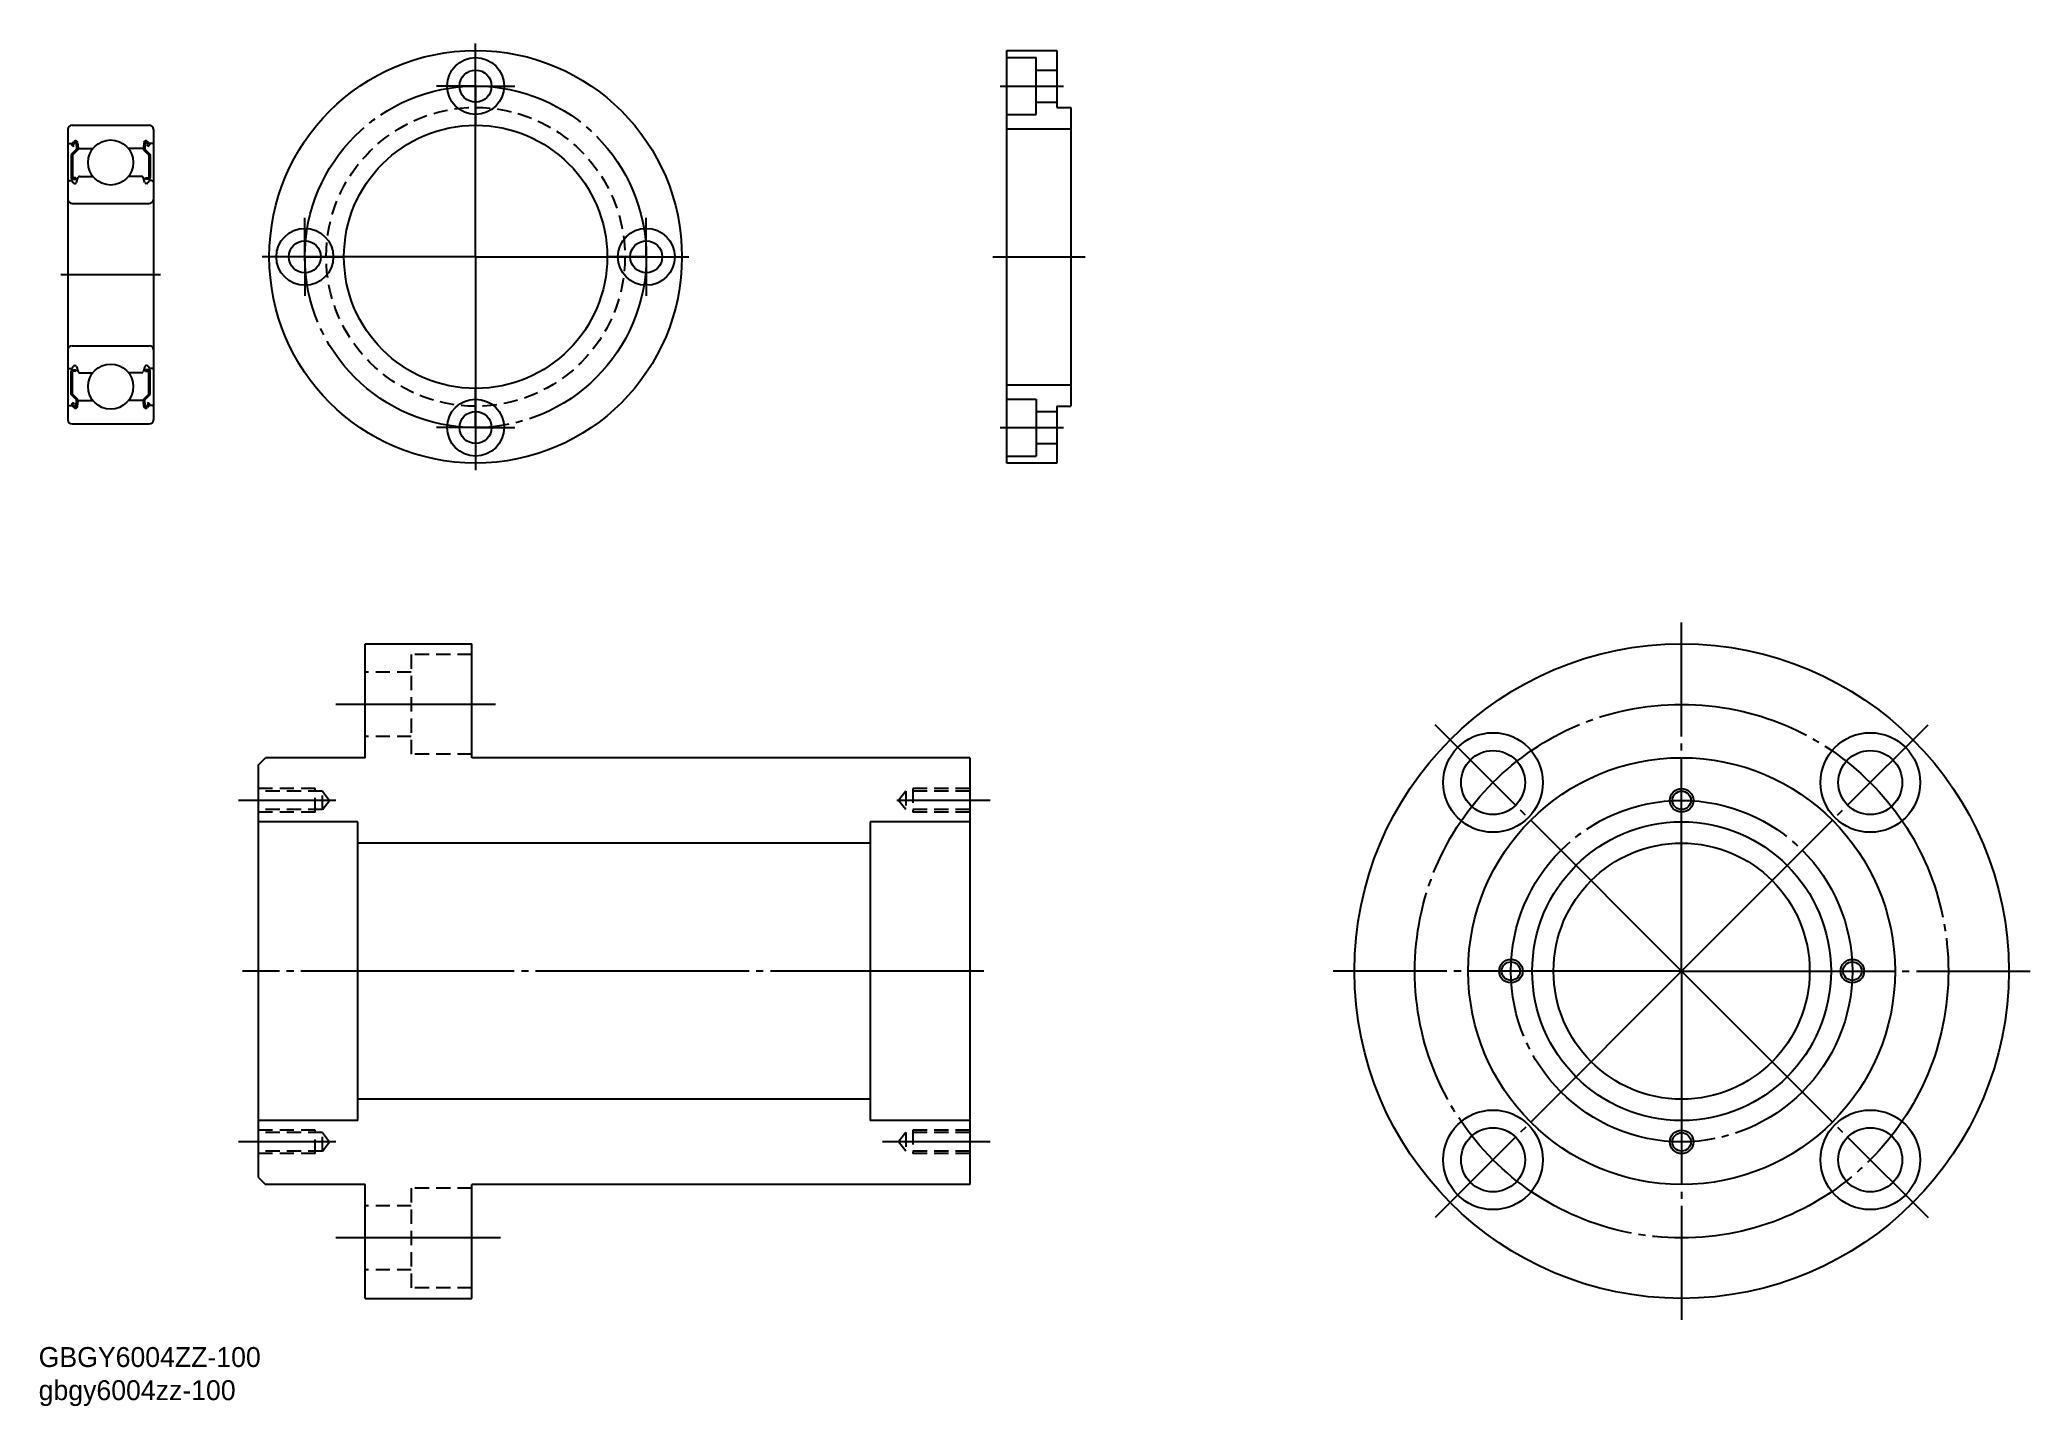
# Model space of a CAD drawing. Extents: x -144 to 136, y -61 to 131.
import ezdxf

# ---------------------------------------------------------------- set-up
doc = ezdxf.new("R2010")
doc.units = 0
doc.linetypes.add('CENTER', pattern=[33, 30, -1, 1, -1])
doc.linetypes.add('DASHED', pattern=[3, 2, -1])
doc.layers.get('0').update_dxf_attribs({"linetype": 'CONTINUOUS'})
doc.layers.add('CENTER', color=7, linetype='CONTINUOUS')

# ---------------------------------------------------------------- blocks, each defined once
blk = doc.blocks.new('*U2')
at = {"linetype": 'CONTINUOUS'}
for s, p in [('GBGY6004ZZ-100', (-144.25, -55.43)), ('gbgy6004zz-100', (-144.25, -60.09))]:
    blk.add_text(s, height=2.8, dxfattribs=at).set_placement(p)

msp = doc.modelspace()

# ---------------------------------------------------------------- linework, layer by layer
at = {"color": 7, "linetype": 'CONTINUOUS'}
for p, q in [((-8.13, 129.61), (-1.13, 129.61)), ((-8.13, 71.61), (-8.13, 129.61)), ((-1.13, 129.61), (-1.13, 121.61)), ((-8.13, 128.61), (-4.03, 128.61)), ((-4.03, 120.61), (-4.03, 128.61)), ((-4.03, 126.86), (-1.13, 126.86)), ((-8.13, 120.61), (-4.03, 120.61)), ((-4.03, 122.36), (-1.13, 122.36)), ((-1.13, 121.61), (0.87, 121.61)), ((0.87, 121.61), (0.87, 79.61)), ((-8.13, 118.61), (0.87, 118.61)), ((-8.13, 82.61), (0.87, 82.61)), ((-8.13, 80.61), (-4.03, 80.61)), ((-4.03, 80.61), (-4.03, 72.61)), ((-4.03, 78.86), (-1.13, 78.86)), ((-1.13, 79.61), (-1.13, 71.61)), ((-1.13, 79.61), (0.87, 79.61)), ((-4.03, 74.36), (-1.13, 74.36)), ((-8.13, 72.61), (-4.03, 72.61)), ((-1.13, 71.61), (-8.13, 71.61)), ((-98.37, 46.21), (-83.37, 46.21)), ((-98.37, 30.21), (-98.37, 46.21)), ((-83.37, 30.21), (-83.37, 46.21)), ((-113.37, 29.21), (-112.37, 30.21)), ((-113.37, -28.79), (-113.37, 29.21)), ((-98.37, 30.21), (-112.37, 30.21)), ((-13.37, 30.21), (-83.37, 30.21)), ((-13.37, 30.21), (-13.37, -29.79)), ((-99.37, 21.21), (-113.37, 21.21)), ((-99.37, -20.79), (-99.37, 21.21)), ((-13.37, 21.21), (-27.37, 21.21)), ((-27.37, 21.21), (-27.37, -20.79)), ((-27.37, 18.21), (-99.37, 18.21)), ((-27.37, -17.79), (-99.37, -17.79)), ((-99.37, -20.79), (-113.37, -20.79)), ((-13.37, -20.79), (-27.37, -20.79)), ((-113.37, -28.79), (-112.37, -29.79)), ((-98.37, -29.79), (-112.37, -29.79)), ((-98.37, -45.79), (-98.37, -29.79)), ((-83.37, -45.79), (-83.37, -29.79)), ((-13.37, -29.79), (-83.37, -29.79)), ((-98.37, -45.79), (-83.37, -45.79))]:
    msp.add_line(p, q, dxfattribs=at)
for p, q in [((-140.13, 118.52), (-140.13, 77.72)), ((-139.53, 119.12), (-128.73, 119.12)), ((-128.13, 118.52), (-128.13, 77.72)), ((-140.03, 116.52), (-139.57, 116.52)), ((-138.94, 115.75), (-139.69, 115)), ((-139.69, 115), (-139.69, 111.72)), ((-139.57, 116.52), (-139.32, 116.82)), ((-139.39, 116.11), (-139.54, 116.24)), ((-138.74, 115.67), (-139.49, 114.92)), ((-139.49, 114.92), (-139.49, 111.72)), ((-139.41, 116.39), (-139.16, 116.69)), ((-139.26, 116.26), (-139.41, 116.39)), ((-139.39, 116.11), (-139.26, 116.26)), ((-138.99, 116.63), (-138.94, 115.75)), ((-138.79, 116.65), (-138.72, 115.91)), ((-138.74, 116.14), (-138.74, 115.67)), ((-138.62, 115.82), (-136.63, 115.82)), ((-129.63, 115.82), (-131.62, 115.82)), ((-129.46, 116.65), (-129.53, 115.91)), ((-129.51, 116.14), (-129.51, 115.67)), ((-129.51, 115.67), (-128.76, 114.92)), ((-129.27, 116.63), (-129.31, 115.75)), ((-129.31, 115.75), (-128.56, 115)), ((-128.84, 116.39), (-129.09, 116.69)), ((-128.99, 116.26), (-128.84, 116.39)), ((-128.86, 116.11), (-128.99, 116.26)), ((-128.69, 116.52), (-128.94, 116.82)), ((-128.86, 116.11), (-128.71, 116.24)), ((-128.76, 114.92), (-128.76, 111.72)), ((-128.23, 116.52), (-128.69, 116.52)), ((-128.56, 115), (-128.56, 111.72)), ((-138.49, 111.92), (-136.63, 111.92)), ((-129.76, 111.92), (-131.62, 111.92)), ((-139.93, 111.32), (-139.63, 111.32)), ((-139.63, 111.32), (-139.35, 110.99)), ((-139.04, 111.72), (-139.49, 111.72)), ((-139.49, 111.52), (-139.04, 111.52)), ((-139.2, 110.92), (-139.13, 110.92)), ((-139.04, 111.52), (-139.04, 111.72)), ((-138.94, 111.05), (-138.68, 111.79)), ((-129.31, 111.05), (-129.58, 111.79)), ((-129.21, 111.72), (-128.76, 111.72)), ((-129.21, 111.52), (-129.21, 111.72)), ((-128.76, 111.52), (-129.21, 111.52)), ((-129.05, 110.92), (-129.12, 110.92)), ((-128.63, 111.32), (-128.9, 110.99)), ((-128.33, 111.32), (-128.63, 111.32)), ((-139.53, 108.12), (-128.73, 108.12)), ((-139.53, 88.12), (-128.73, 88.12)), ((-139.93, 84.92), (-139.63, 84.92)), ((-139.69, 81.24), (-139.69, 84.52)), ((-139.63, 84.92), (-139.35, 85.25)), ((-139.49, 84.72), (-139.04, 84.72)), ((-139.04, 84.52), (-139.49, 84.52)), ((-139.49, 81.32), (-139.49, 84.52)), ((-139.2, 85.32), (-139.13, 85.32)), ((-139.04, 84.72), (-139.04, 84.52)), ((-138.94, 85.19), (-138.68, 84.45)), ((-138.49, 84.32), (-136.63, 84.32)), ((-129.76, 84.32), (-131.62, 84.32)), ((-129.31, 85.19), (-129.58, 84.45)), ((-128.76, 84.72), (-129.21, 84.72)), ((-129.21, 84.72), (-129.21, 84.52)), ((-129.21, 84.52), (-128.76, 84.52)), ((-129.05, 85.32), (-129.12, 85.32)), ((-128.63, 84.92), (-128.9, 85.25)), ((-128.76, 81.32), (-128.76, 84.52)), ((-128.33, 84.92), (-128.63, 84.92)), ((-128.56, 81.24), (-128.56, 84.52)), ((-138.94, 80.49), (-139.69, 81.24)), ((-138.74, 80.57), (-139.49, 81.32)), ((-129.51, 80.57), (-128.76, 81.32)), ((-129.31, 80.49), (-128.56, 81.24)), ((-140.03, 79.72), (-139.57, 79.72)), ((-139.57, 79.72), (-139.32, 79.42)), ((-139.39, 80.13), (-139.54, 80)), ((-139.26, 79.98), (-139.41, 79.85)), ((-139.41, 79.85), (-139.16, 79.55)), ((-139.39, 80.13), (-139.26, 79.98)), ((-138.99, 79.61), (-138.94, 80.49)), ((-138.79, 79.59), (-138.72, 80.33)), ((-138.74, 80.1), (-138.74, 80.57)), ((-138.62, 80.42), (-136.63, 80.42)), ((-129.63, 80.42), (-131.62, 80.42)), ((-129.46, 79.59), (-129.53, 80.33)), ((-129.51, 80.1), (-129.51, 80.57)), ((-129.27, 79.61), (-129.31, 80.49)), ((-128.84, 79.85), (-129.09, 79.55)), ((-128.86, 80.13), (-128.99, 79.98)), ((-128.99, 79.98), (-128.84, 79.85)), ((-128.69, 79.72), (-128.94, 79.42)), ((-128.86, 80.13), (-128.71, 80)), ((-128.23, 79.72), (-128.69, 79.72)), ((-139.53, 77.12), (-128.73, 77.12)), ((-136.63, 77.12), (-136.63, 77.12)), ((-134.13, 77.12), (-134.13, 77.12))]:
    msp.add_line(p, q)
at = {"color": 3, "linetype": 'DASHED'}
for p, q in [((-91.87, 42.21), (-98.37, 42.21)), ((-91.87, 44.71), (-91.87, 30.71)), ((-83.37, 44.71), (-91.87, 44.71)), ((-91.87, 33.21), (-98.37, 33.21)), ((-83.37, 30.71), (-91.87, 30.71)), ((-105.37, 25.86), (-113.37, 25.86)), ((-104.37, 25.51), (-113.37, 25.51)), ((-105.37, 22.56), (-105.37, 25.86)), ((-104.37, 25.51), (-103.37, 24.21)), ((-104.37, 22.91), (-104.37, 25.51)), ((-22.37, 25.51), (-23.37, 24.21)), ((-22.37, 25.51), (-22.37, 22.91)), ((-13.37, 25.51), (-22.37, 25.51)), ((-21.37, 25.86), (-21.37, 22.56)), ((-13.37, 25.86), (-21.37, 25.86)), ((-104.37, 22.91), (-113.37, 22.91)), ((-105.37, 22.56), (-113.37, 22.56)), ((-104.37, 22.91), (-103.37, 24.21)), ((-22.37, 22.91), (-23.37, 24.21)), ((-13.37, 22.91), (-22.37, 22.91)), ((-13.37, 22.56), (-21.37, 22.56)), ((-105.37, -22.14), (-113.37, -22.14)), ((-105.37, -25.44), (-105.37, -22.14)), ((-21.37, -22.14), (-21.37, -25.44)), ((-13.37, -22.14), (-21.37, -22.14)), ((-104.37, -22.49), (-113.37, -22.49)), ((-104.37, -25.09), (-113.37, -25.09)), ((-104.37, -25.09), (-104.37, -22.49)), ((-104.37, -22.49), (-103.37, -23.79)), ((-104.37, -25.09), (-103.37, -23.79)), ((-22.37, -22.49), (-23.37, -23.79)), ((-22.37, -25.09), (-23.37, -23.79)), ((-22.37, -22.49), (-22.37, -25.09)), ((-13.37, -22.49), (-22.37, -22.49)), ((-13.37, -25.09), (-22.37, -25.09)), ((-105.37, -25.44), (-113.37, -25.44)), ((-13.37, -25.44), (-21.37, -25.44)), ((-91.87, -30.29), (-91.87, -44.29)), ((-83.37, -30.29), (-91.87, -30.29)), ((-91.87, -32.79), (-98.37, -32.79)), ((-91.87, -41.79), (-98.37, -41.79)), ((-83.37, -44.29), (-91.87, -44.29))]:
    msp.add_line(p, q, dxfattribs=at)
at = {"color": 7, "linetype": 'CONTINUOUS'}
for centre, radius in [((-82.83, 100.61), 29), ((-82.83, 124.61), 4), ((-82.83, 124.61), 2.25), ((-82.83, 100.61), 18.5), ((-106.83, 100.61), 4), ((-106.83, 100.61), 4), ((-58.83, 100.61), 4), ((-106.83, 100.61), 2.25), ((-106.83, 100.61), 2.25), ((-58.83, 100.61), 2.25), ((-82.83, 76.61), 4), ((-82.83, 76.61), 2.25), ((86.71, 0.21), 46), ((60.2, 26.72), 7), ((113.23, 26.72), 7), ((60.2, 26.72), 4.5), ((113.23, 26.72), 4.5), ((86.71, 0.21), 30), ((86.71, 24.21), 1.3), ((86.71, 0.21), 21), ((86.71, 0.21), 18), ((62.71, 0.21), 1.3), ((110.71, 0.21), 1.3), ((60.2, -26.31), 7), ((113.23, -26.31), 7), ((60.2, -26.31), 4.5), ((113.23, -26.31), 4.5), ((86.71, -23.79), 1.3)]:
    msp.add_circle(centre, radius, dxfattribs=at)
at = {"color": 3, "linetype": 'DASHED'}
msp.add_circle((-82.83, 100.61), 21, dxfattribs=at)
for centre in [(-134.13, 113.87), (-134.13, 82.37)]:
    msp.add_circle(centre, 3.17)
at = {"color": 3, "linetype": 'CONTINUOUS'}
for centre in [(86.71, 24.21), (62.71, 0.21), (110.71, 0.21), (86.71, -23.79)]:
    msp.add_circle(centre, 1.65, dxfattribs=at)
for centre, radius, start, end in [((-139.53, 118.52), 0.6, 90, 180), ((-128.73, 118.52), 0.6, 0, 90), ((-140.03, 116.62), 0.1, 180, 270), ((-139.41, 116.39), 0.2, 140.002, 230.0826), ((-139.09, 116.63), 0.3, 4.9967, 140.002), ((-139.09, 116.63), 0.1, 2.8198, 140.0002), ((-138.62, 115.92), 0.1, 184.9967, 270), ((-129.63, 115.92), 0.1, 270, 355.0033), ((-129.17, 116.63), 0.3, 39.998, 175.0033), ((-129.17, 116.63), 0.1, 39.9998, 177.1802), ((-128.84, 116.39), 0.2, 309.9174, 39.998), ((-128.23, 116.62), 0.1, 270, 0), ((-138.49, 111.72), 0.2, 90, 159.9914), ((-129.76, 111.72), 0.2, 20.0086, 90), ((-139.93, 111.12), 0.2, 90, 180), ((-139.49, 111.72), 0.2, 180, 270), ((-139.2, 111.12), 0.2, 219.9945, 270), ((-139.13, 111.12), 0.2, 270, 339.9914), ((-129.12, 111.12), 0.2, 200.0086, 270), ((-129.05, 111.12), 0.2, 270, 320.0055), ((-128.76, 111.72), 0.2, 270, 0), ((-128.33, 111.12), 0.2, 0, 90), ((-139.53, 108.72), 0.6, 180, 270), ((-128.73, 108.72), 0.6, 270, 0), ((-139.53, 87.52), 0.6, 90, 180), ((-128.73, 87.52), 0.6, 0, 90), ((-139.93, 85.12), 0.2, 180, 270), ((-139.49, 84.52), 0.2, 90, 180), ((-139.2, 85.12), 0.2, 90, 140.0055), ((-139.13, 85.12), 0.2, 20.0086, 90), ((-138.49, 84.52), 0.2, 200.0086, 270), ((-129.76, 84.52), 0.2, 270, 339.9914), ((-129.12, 85.12), 0.2, 90, 159.9914), ((-129.05, 85.12), 0.2, 39.9945, 90), ((-128.76, 84.52), 0.2, 0, 90), ((-128.33, 85.12), 0.2, 270, 0), ((-140.03, 79.62), 0.1, 90, 180), ((-139.41, 79.85), 0.2, 129.9174, 219.998), ((-139.09, 79.62), 0.3, 219.998, 355.0033), ((-139.09, 79.62), 0.1, 219.9998, 357.1802), ((-138.62, 80.32), 0.1, 90, 175.0033), ((-129.63, 80.32), 0.1, 4.9967, 90), ((-129.17, 79.62), 0.3, 184.9967, 320.002), ((-129.17, 79.62), 0.1, 182.8198, 320.0002), ((-128.84, 79.85), 0.2, 320.002, 50.0826), ((-128.23, 79.62), 0.1, 0, 90), ((-139.53, 77.72), 0.6, 180, 270), ((-128.73, 77.72), 0.6, 270, 0)]:
    msp.add_arc(centre, radius, start, end)
at = {"layer": 'CENTER', "color": 1, "linetype": 'CENTER'}
for p, q in [((-82.83, 100.61), (-82.83, 131.11)), ((-82.83, 124.61), (-82.83, 130.11)), ((-82.83, 124.61), (-88.33, 124.61)), ((-82.83, 124.61), (-77.33, 124.61)), ((-82.83, 124.61), (-82.83, 119.11)), ((-9.09, 124.61), (-0.16, 124.61)), ((-106.83, 100.61), (-106.83, 106.11)), ((-106.83, 100.61), (-106.83, 106.11)), ((-58.83, 100.61), (-58.83, 106.11)), ((-141.13, 98.12), (-127.13, 98.12)), ((-82.83, 100.61), (-113.33, 100.61)), ((-106.83, 100.61), (-112.33, 100.61)), ((-106.83, 100.61), (-112.33, 100.61)), ((-106.83, 100.61), (-101.33, 100.61)), ((-106.83, 100.61), (-101.33, 100.61)), ((-106.83, 100.61), (-106.83, 95.11)), ((-106.83, 100.61), (-106.83, 95.11)), ((-82.83, 100.61), (-82.83, 70.11)), ((-82.83, 100.61), (-52.33, 100.61)), ((-58.83, 100.61), (-64.33, 100.61)), ((-58.83, 100.61), (-58.83, 95.11)), ((-58.83, 100.61), (-53.33, 100.61)), ((-10.13, 100.61), (2.87, 100.61)), ((-82.83, 76.61), (-82.83, 82.11)), ((-82.83, 76.61), (-88.33, 76.61)), ((-82.83, 76.61), (-82.83, 71.11)), ((-82.83, 76.61), (-77.33, 76.61)), ((-9.09, 76.61), (-0.16, 76.61)), ((86.71, 0.21), (86.71, 49.21)), ((-80.02, 37.71), (-102.47, 37.71)), ((86.71, 0.21), (52.06, 34.85)), ((86.71, 0.21), (121.36, 34.85)), ((-102.48, 24.21), (-116.15, 24.21)), ((-10.48, 24.21), (-23.63, 24.21)), ((-11.39, 0.21), (-115.6, 0.21)), ((86.71, 0.21), (37.71, 0.21)), ((86.71, 0.21), (52.06, -34.44)), ((86.71, 0.21), (121.36, -34.44)), ((86.71, 0.21), (86.71, -48.79)), ((86.71, 0.21), (135.71, 0.21)), ((-102.48, -23.79), (-116.15, -23.79)), ((-10.48, -23.79), (-25.63, -23.79)), ((-79.33, -37.29), (-102.47, -37.29))]:
    msp.add_line(p, q, dxfattribs=at)
for centre, radius in [((-82.83, 100.61), 24), ((86.71, 0.21), 37.5), ((86.71, 0.21), 24)]:
    msp.add_circle(centre, radius, dxfattribs=at)

# ---------------------------------------------------------------- block references
at = {"linetype": 'CONTINUOUS'}
msp.add_blockref('*U2', (0, 0), dxfattribs=at)

doc.saveas('drawing.dxf')
